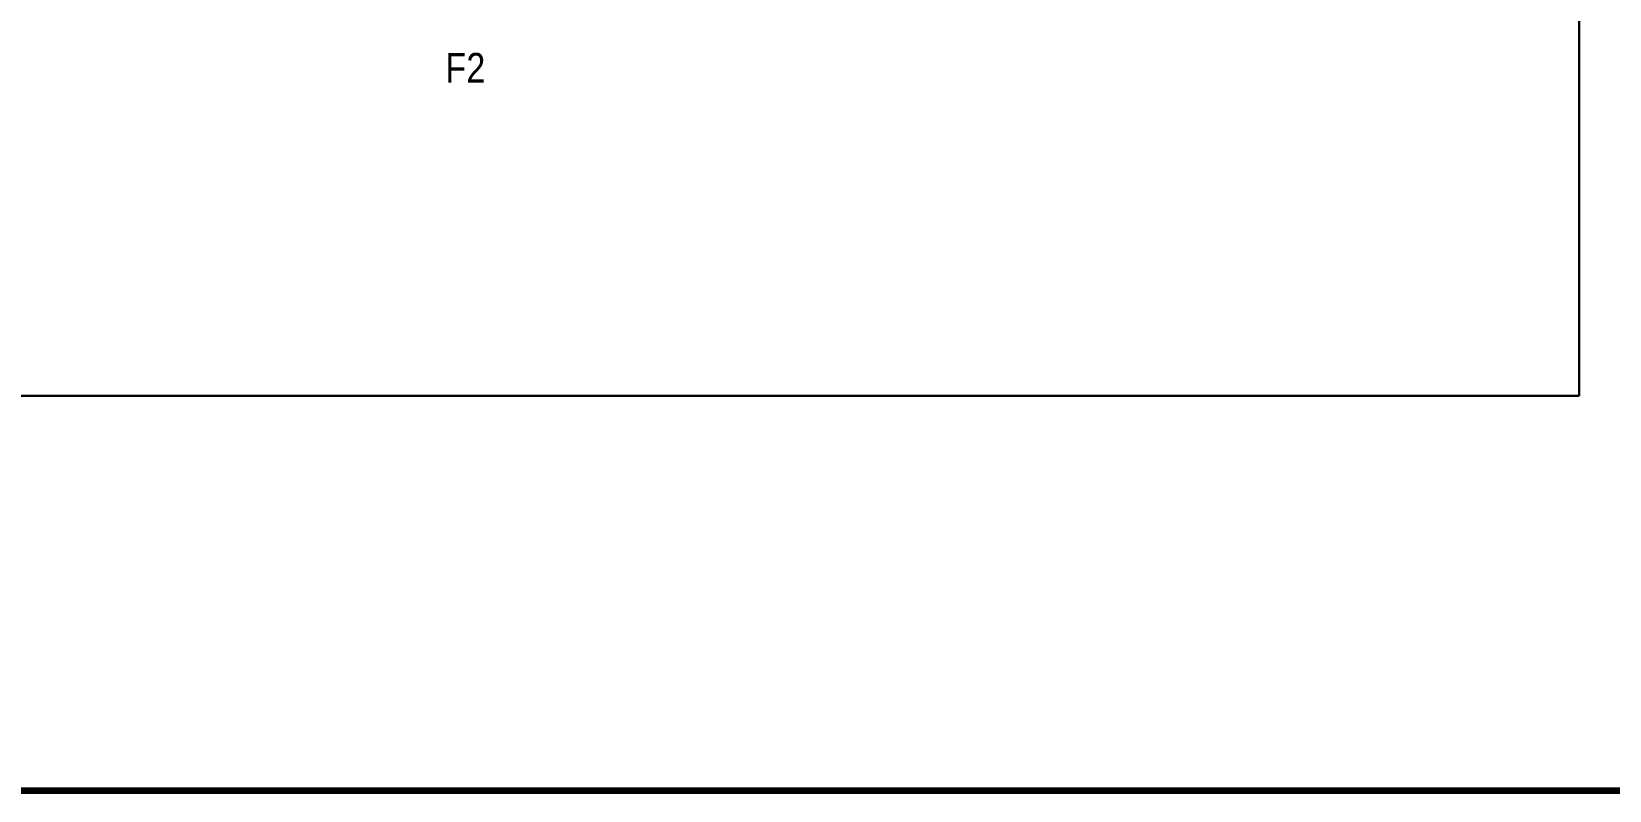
# Model space of a CAD drawing. Header units: millimetres. Extents: x -6000 to 26000, y -6000 to 26000.
# Drawn here: x 103.8 to 162.8, y -4255.4 to -4227 of the extents above; entities that cross this region are included whole.
import ezdxf

# ---------------------------------------------------------------- set-up
doc = ezdxf.new("R2010")
doc.units = ezdxf.units.MM
doc.header["$MEASUREMENT"] = 0
for name, color, linetype, lineweight in [('0_Ном._пера__246', 7, 'Continuous', 100), ('Чертеж и Рисунок_Ном._пера__1', 7, 'Continuous', 15), ('Чертеж и Рисунок_Ном._пера__21', 7, 'Continuous', 30)]:
    doc.layers.add(name, color=color, linetype=linetype, lineweight=lineweight)
doc.styles.add('СГЕНЕРИР_СТИЛЬ_1', font='ARIALN.TTF')

msp = doc.modelspace()

# ---------------------------------------------------------------- linework, layer by layer
at = {"layer": '0_Ном._пера__246', "color": 7, "linetype": 'Continuous', "lineweight": 100, "flags": 128}
msp.add_lwpolyline([(415, -4255.363), (415, -3968.363), (20, -3968.363), (20, -4255.363)], close=True, dxfattribs=at)
at = {"layer": 'Чертеж и Рисунок_Ном._пера__21', "color": 7, "linetype": 'Continuous', "lineweight": 30}
for p, q in [((161.7, -3990.217), (161.7, -4240.597)), ((161.7, -4240.597), (78.189, -4240.597))]:
    msp.add_line(p, q, dxfattribs=at)

# ---------------------------------------------------------------- texts
at = {"layer": 'Чертеж и Рисунок_Ном._пера__1', "color": 7, "linetype": 'Continuous', "lineweight": 15, "char_height": 1.1128, "attachment_point": 7, "style": 'СГЕНЕРИР_СТИЛЬ_1'}
for s, insert in [('\\A1;{\\pql;\\fArial Narrow|b0|i0|c204|p34;F}', (119.279, -4228.883)), ('\\A1;{\\pql;\\fArial Narrow|b0|i0|c204|p34;2}', (120.064, -4228.883))]:
    msp.add_mtext(s, dxfattribs=dict(at, insert=insert))

doc.saveas('drawing.dxf')
